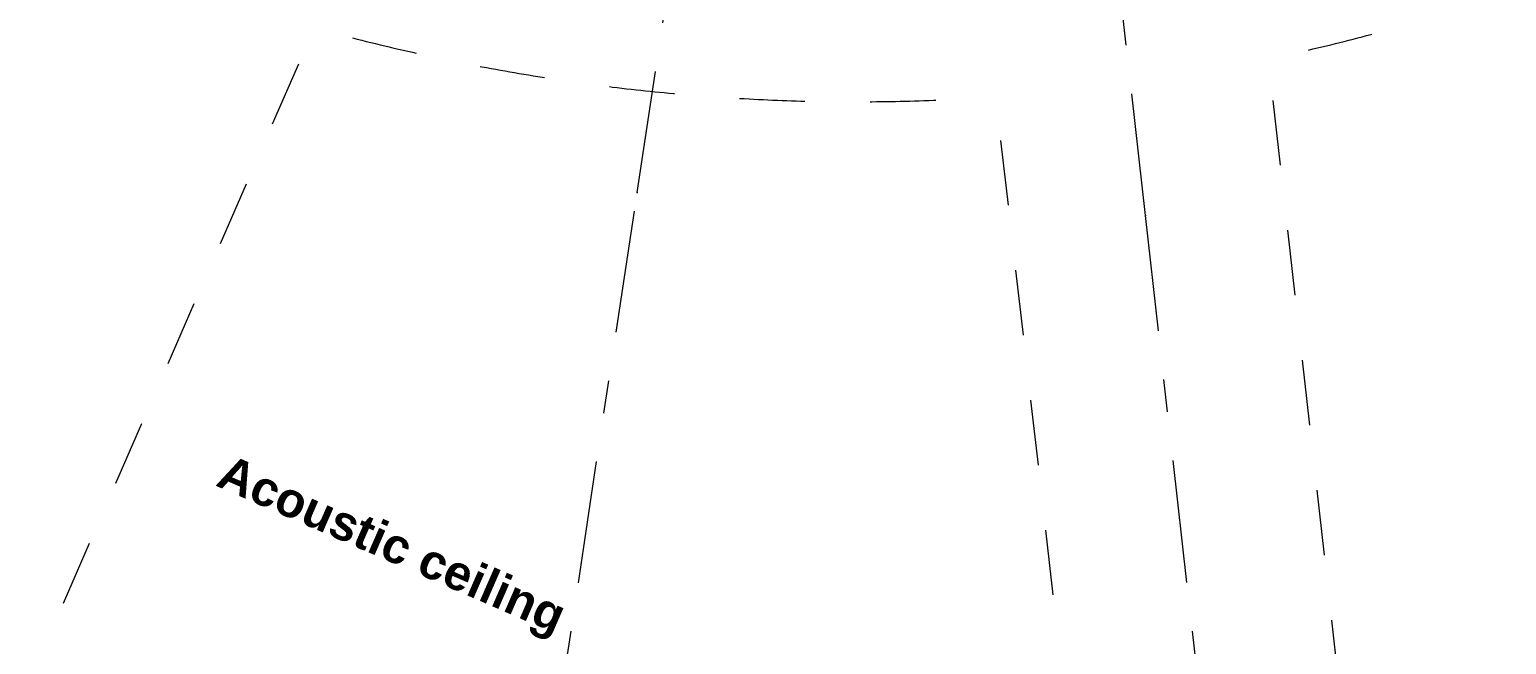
# Model space of a CAD drawing. Header units: millimetres. Extents: x -50172 to 74273, y -80883 to 11206.
# Drawn here: x -30347 to -23974, y -54797 to -52142 of the extents above; entities that cross this region are included whole.
import ezdxf
from ezdxf.enums import TextEntityAlignment as Align

# ---------------------------------------------------------------- set-up
doc = ezdxf.new("R2010")
doc.units = ezdxf.units.MM
doc.header["$MEASUREMENT"] = 0
doc.linetypes.add('Dashed', pattern=[564.444447, 282.222223, -282.222223])
doc.linetypes.add('Double Dashed', pattern=[1093.611073, 529.166651, -211.666656, 141.111112, -211.666656])
doc.layers.add('New_A-15-MG_Structural_Grid_Phase_2', color=7, linetype='Continuous')
doc.layers.add('New_A-25-M_Wall_Int', color=7, linetype='Continuous')
for name, color, linetype, lineweight, true_color in [('New_A-15-MG_Structural_Grid_Phase_2_Pen_No__222', 7, 'Continuous', 13, 0x65af33), ('New_A-25-M_Wall_Int_Pen_No__107', 7, 'Continuous', 15, 0xa6a6a6), ('New_A-25-M_Wall_Int_Pen_No__81', 7, 'Continuous', 20, 0x6a6a6a)]:
    doc.layers.add(name, color=color, linetype=linetype, lineweight=lineweight, true_color=true_color)
for name, color, linetype, lineweight in [('New_A-25-M_Wall_Int_Pen_No__1', 7, 'Continuous', 13), ('New_A-95-P_Drawing_Pen_No__1', 7, 'Continuous', 13), ('New_A-95-P_Text_1_50_GA_Pen_No__1', 7, 'Continuous', 13)]:
    doc.layers.add(name, color=color, linetype=linetype, lineweight=lineweight)
doc.styles.add('GENERATED_STYLE_2', font='')
doc.styles.add('GENERATED_STYLE_4', font='')
doc.styles.get('GENERATED_STYLE_2').set_extended_font_data('Swis721 BT', bold=True)
doc.styles.get('GENERATED_STYLE_4').set_extended_font_data('Swis721 BT')

# ---------------------------------------------------------------- blocks, each defined once
blk = doc.blocks.new('Wall_175_1', base_point=(-31067.2, -53602.2))
at = {"layer": 'New_A-25-M_Wall_Int_Pen_No__107', "linetype": 'Continuous'}
for points in [[(-31328.5, -53488.3), (-30021.1, -50490), (-30034.8, -50484), (-31342.2, -53482.3)], [(-31067.2, -53602.2), (-29759.8, -50603.9), (-29773.6, -50597.9), (-31081, -53596.2)]]:
    blk.add_hatch(color=256, dxfattribs=at).paths.add_polyline_path(points)
at = {"layer": 'New_A-25-M_Wall_Int_Pen_No__81', "linetype": 'Continuous', "lineweight": 0, "true_color": 0x353535}
for points in [[(-31327.5, -53488.7), (-30020.1, -50490.4), (-30021.1, -50490), (-31328.5, -53488.3)], [(-31282.6, -53508.2), (-29975.2, -50509.9), (-29976.1, -50509.5), (-31283.6, -53507.8)], [(-31125.9, -53576.6), (-29818.5, -50578.3), (-29819.4, -50577.9), (-31126.8, -53576.2)], [(-31081, -53596.2), (-29773.6, -50597.9), (-29774.5, -50597.5), (-31081.9, -53595.8)]]:
    blk.add_hatch(color=250, dxfattribs=at).paths.add_polyline_path(points)
at = {"layer": 'New_A-25-M_Wall_Int_Pen_No__1', "linetype": 'Continuous'}
for p, q in [((-31328.5, -53488.3), (-30021.1, -50490)), ((-31327.5, -53488.7), (-30020.1, -50490.4)), ((-31283.6, -53507.8), (-29976.1, -50509.5)), ((-31282.6, -53508.2), (-29975.2, -50509.9)), ((-31126.8, -53576.2), (-29819.4, -50577.9)), ((-31125.9, -53576.6), (-29818.5, -50578.3)), ((-31081.9, -53595.8), (-29774.5, -50597.5)), ((-31081, -53596.2), (-29773.6, -50597.9))]:
    blk.add_line(p, q, dxfattribs=at)
at = {"layer": 'New_A-25-M_Wall_Int_Pen_No__1', "linetype": 'Continuous', "flags": 128}
for points in [[(-30034.8, -50484), (-31342.2, -53482.3)], [(-29759.8, -50603.9), (-30034.8, -50484)], [(-31067.2, -53602.2), (-29759.8, -50603.9)]]:
    blk.add_lwpolyline(points, dxfattribs=at)
blk = doc.blocks.new('Standard grid marker_8')
at = {"layer": 'New_A-15-MG_Structural_Grid_Phase_2_Pen_No__222', "linetype": 'Double Dashed'}
for p, q in [((2590.6, 0), (19605, 0)), ((19605, 0), (22195.6, 0))]:
    blk.add_line(p, q, dxfattribs=at)
blk.add_point((19605, 0), dxfattribs=at)
blk.add_point((19605, 0), dxfattribs=at)
at = {"layer": 'New_A-15-MG_Structural_Grid_Phase_2_Pen_No__222', "style": 'GENERATED_STYLE_4'}
for tag, p in [('AC_MarkerText_1_0', (-500, 43.4)), ('AC_MarkerText_1_1', (22695.6, 43.4))]:
    blk.add_attdef(tag, text='', height=350, rotation=255.0108, dxfattribs=at).set_placement(p, align=Align.MIDDLE_CENTER)
blk = doc.blocks.new('Standard grid marker_9')
at = {"layer": 'New_A-15-MG_Structural_Grid_Phase_2_Pen_No__222', "linetype": 'Double Dashed'}
for p, q in [((2590.6, 0), (19494.8, 0)), ((19494.8, 0), (22085.4, 0))]:
    blk.add_line(p, q, dxfattribs=at)
blk.add_point((19494.8, 0), dxfattribs=at)
blk.add_point((19494.8, 0), dxfattribs=at)
at = {"layer": 'New_A-15-MG_Structural_Grid_Phase_2_Pen_No__222', "style": 'GENERATED_STYLE_4'}
for tag, p in [('AC_MarkerText_1_0', (-500, 43.4)), ('AC_MarkerText_1_1', (22585.4, 43.4))]:
    blk.add_attdef(tag, text='', height=350, rotation=240.00276, dxfattribs=at).set_placement(p, align=Align.MIDDLE_CENTER)

msp = doc.modelspace()

# ---------------------------------------------------------------- linework, layer by layer
at = {"layer": 'New_A-95-P_Drawing_Pen_No__1', "linetype": 'Dashed'}
for p, q in [((-29186.9, -52291.8), (-35923.4, -67740.7)), ((-24981.9, -52448), (-23072.8, -69360.8)), ((-26156.8, -52620.8), (-24212.2, -69502.9))]:
    msp.add_line(p, q, dxfattribs=at)
for start, end in [(283.03045, 299.83576), (255.50886, 272.76564)]:
    msp.add_arc((-26783.5, -43782), 8672, start, end, dxfattribs=at)

# ---------------------------------------------------------------- block references
at = {"layer": 'New_A-15-MG_Structural_Grid_Phase_2', "color": 8, "linetype": 'Continuous', "lineweight": 15, "zscale": 1000}
for name, p, rotation in [('Standard grid marker_8', (-30646.7, -72232.1), 81.4296153646693), ('Standard grid marker_9', (-23345.9, -72317.5), 96.43765179530504)]:
    msp.add_blockref(name, p, dxfattribs=dict(at, rotation=rotation))
at = {"layer": 'New_A-25-M_Wall_Int', "color": 250, "lineweight": 50, "true_color": 0x2a2a2a}
msp.add_blockref('Wall_175_1', (-31067.2, -53602.2), dxfattribs=at)

# ---------------------------------------------------------------- texts
at = {"layer": 'New_A-95-P_Text_1_50_GA_Pen_No__1', "linetype": 'Continuous', "insert": (-29528.1, -54062.1), "char_height": 150, "width": 3220.543, "attachment_point": 4, "rotation": 336.44041, "style": 'GENERATED_STYLE_2'}
msp.add_mtext('\\A1;{\\fSwis721 BT|b1|i0|c0|p34;Acoustic ceiling\\P\\fSwis721 BT|b1|i0|c0|p34;}', dxfattribs=at)

doc.saveas('drawing.dxf')
